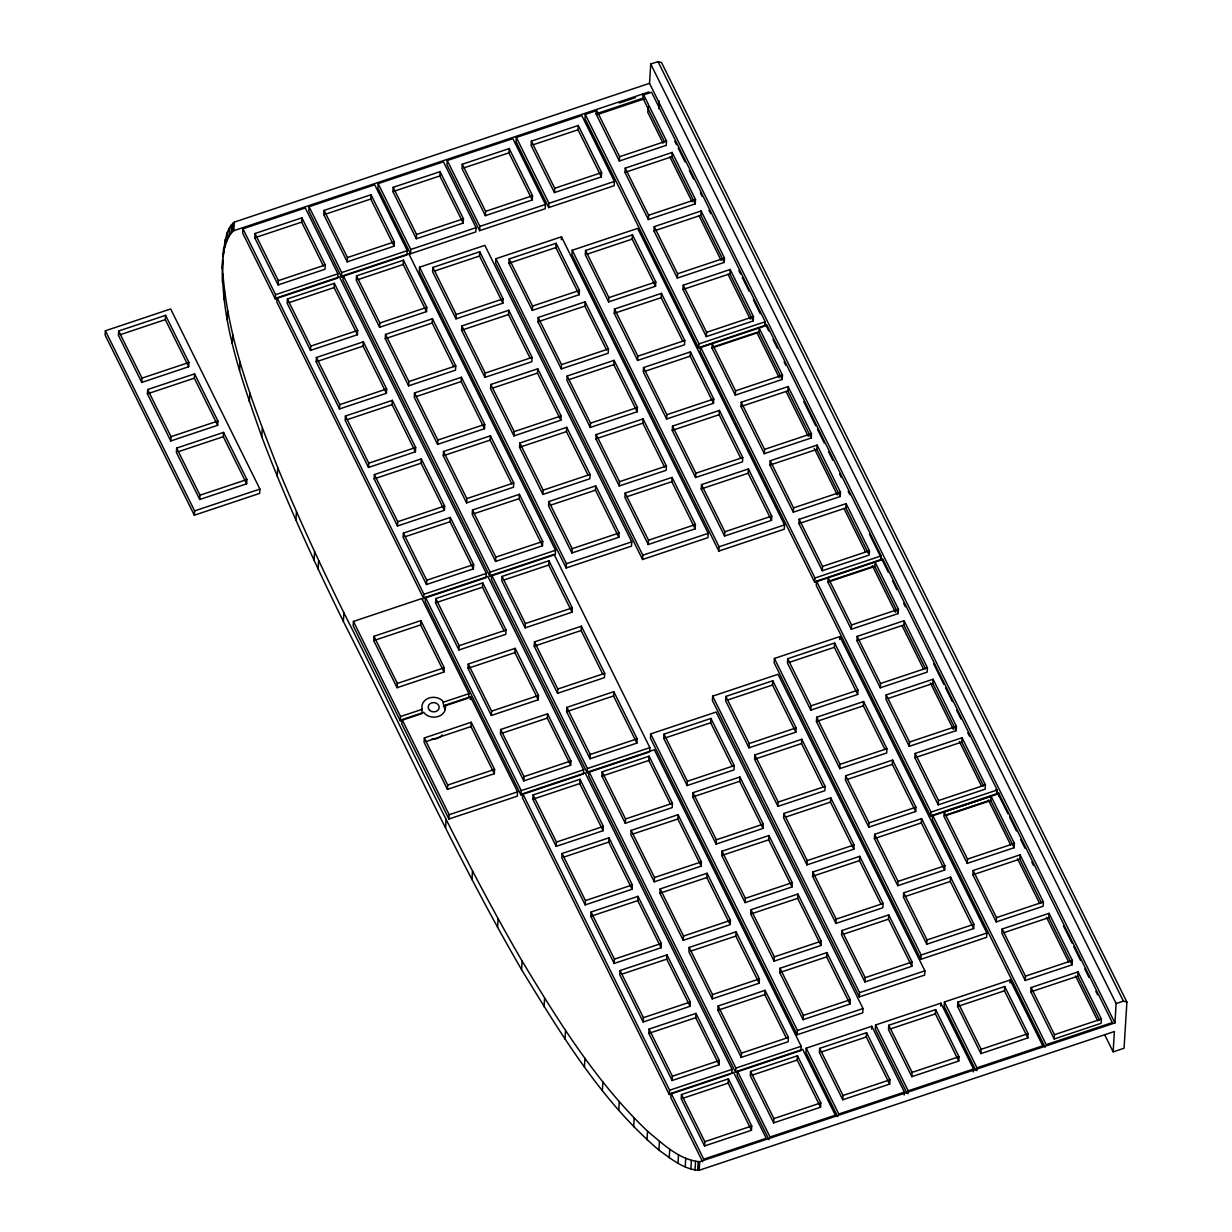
<?xml version="1.0" encoding="UTF-8"?>
<svg xmlns="http://www.w3.org/2000/svg" width="1232" height="1232" viewBox="0 0 1232 1232"><rect width="100%" height="100%" fill="white"/><g stroke="black" fill="none" stroke-linecap="round" stroke-linejoin="round"><path stroke-width="1.5" d="M976.807 1070.7L976.976 1067.821L944.405 1001.986L1010.117 980.025L1042.749 1045.829L976.976 1067.821M105.367 330.777L105.105 335.073L194.333 515.207L259.659 493.37L259.921 489.073L170.663 308.955L105.367 330.777L194.594 510.91L194.333 515.207M118.672 331.008L118.411 335.304L141.757 382.428L188.665 366.751L188.927 362.47L165.581 315.33L118.672 331.008L142.019 378.147L141.757 382.428M147.409 393.84L147.671 389.543L194.579 373.866L217.925 421.005L217.664 425.286L170.755 440.964L147.409 393.84L194.317 378.162L194.579 373.866M188.665 366.751L165.319 319.627L165.581 315.33M170.755 440.964L171.017 436.682L147.671 389.543M176.653 448.078L176.392 452.36L199.738 499.499L246.646 483.822L246.908 479.525L223.562 432.401L176.653 448.078L200 495.202L199.738 499.499M222.376 282.498L222.699 259.767C220.081 320.967 241.903 379.903 261.785 436.806C285.562 499.792 313.698 561.007 343.343 621.405C402.402 737.645 455.963 856.841 521.583 969.63C560.899 1034.018 600.954 1100.469 658.889 1150.072C670.901 1158.634 683.745 1169.615 699.175 1170.277L1114.39 1031.507L1113.143 1051.882L1124.061 1048.232L1126.895 1002.109L661.522 62.524L658.011 61.6L650.742 64.033L649.526 83.329L1114.914 1022.93L699.699 1161.699C679.032 1159.943 662.816 1143.743 647.539 1131.238C596.319 1082.22 558.481 1021.359 522.106 961.052C456.487 848.263 402.926 729.051 343.882 612.812C320.428 565.088 298.021 516.855 277.754 467.683C253.376 405.236 228.382 341.326 222.915 273.904M225.194 239.378L223.038 256.934C225.533 245.183 224.101 230.584 234.326 222.114L649.526 83.329M224.671 247.971L226.75 241.226L227.289 232.632M223.947 299.561L224.47 290.968M226.75 241.226L228.983 236.452L229.506 227.858M228.983 236.452L231.046 233.325L231.57 224.748M227.15 319.766L227.674 311.188M231.046 233.325L232.663 231.554L233.187 222.961M232.663 231.554L233.803 230.692L234.326 222.114M246.646 483.822L223.3 436.682L223.562 432.401M232.263 343.374L232.786 334.781M242.95 228.813L242.689 233.11L275.306 298.96L337.645 278.109L337.907 273.827L305.29 207.977L242.95 228.813L275.568 294.664L275.306 298.96M239.562 370.601L240.086 362.008M254.747 237.791L255.009 233.51L301.917 217.833L325.263 264.957L325.002 269.254L278.093 284.931L254.747 237.791L301.655 222.114L301.917 217.833M249.311 401.663L249.834 393.07M261.785 436.806L262.308 428.228M278.093 284.931L278.355 280.634L255.009 233.51M287.441 298.976L287.179 303.257L310.526 350.396L357.434 334.719L357.696 330.422L334.349 283.298L287.441 298.976L310.787 346.1L310.526 350.396M277.231 476.276L277.754 467.683M309.078 206.714L308.816 211.011L341.433 276.846L407.007 254.932L407.268 250.65L374.682 184.785L309.078 206.714L341.695 272.565L341.433 276.846M295.926 520.304L296.45 511.711M323.847 214.707L324.108 210.41L371.017 194.733L394.363 241.872L394.101 246.169L347.193 261.846L323.847 214.707L370.755 199.03L371.017 194.733M316.162 361.792L316.424 357.496L363.332 341.818L386.679 388.958L386.417 393.254L339.508 408.932L316.162 361.792L363.07 346.115L363.332 341.818M314.098 560.252L314.622 551.659M357.434 334.719L334.088 287.58L334.349 283.298M318.133 569.107L318.657 560.514M343.235 275.645L342.973 279.926L489.874 576.422L555.262 554.554L555.524 550.273L408.793 253.73L343.235 275.645L490.136 572.125L489.874 576.422M347.193 261.846L347.455 257.55L324.108 210.41M339.508 408.932L339.77 404.635L316.424 357.496M345.422 416.031L345.16 420.328L368.507 467.452L415.415 451.774L415.677 447.493L392.33 400.354L345.422 416.031L368.768 463.17L368.507 467.452M356.525 275.876L356.264 280.172L379.61 327.296L426.518 311.619L426.78 307.338L403.434 260.198L356.525 275.876L379.872 323.015L379.61 327.296M343.343 621.405L343.882 612.812M378.162 183.63L377.901 187.911L410.518 253.761L475.814 231.924L476.076 227.643L443.458 161.808L378.162 183.63L410.78 249.48L410.518 253.761M468.684 697.959L468.945 693.662L421.837 598.552L353.43 621.421L353.168 625.702L400.277 720.812L421.945 713.574L422.083 709.001A11.843 9.933 3.5 0 1 428.428 698.251A11.843 9.933 3.5 0 1 442.565 700.839L444.906 709.493L445.168 705.197L470.47 696.742L517.579 791.853L517.317 796.149L448.91 819.018L401.801 723.892L402.063 719.611L423.793 712.342L424.809 713.651A11.843 9.933 3.5 0 0 438.946 716.239A11.843 9.933 3.5 0 0 445.291 705.489L445.168 705.197M374.143 478.863L374.405 474.566L421.313 458.889L444.66 506.029L444.398 510.31L397.489 525.987L374.143 478.863L421.051 463.186L421.313 458.889M392.931 191.622L393.193 187.326L440.101 171.648L463.448 218.788L463.186 223.069L416.277 238.746L392.931 191.622L439.839 175.945L440.101 171.648M385.262 338.708L385.524 334.411L432.432 318.734L455.778 365.873L455.517 370.154L408.608 385.832L385.262 338.708L432.17 323.03L432.432 318.734M373.727 640.578L373.989 636.282L420.897 620.605L444.244 667.744L443.982 672.025L397.074 687.702L373.727 640.578L420.636 624.901L420.897 620.605M415.415 451.774L392.069 404.65L392.33 400.354M426.518 311.619L403.172 264.495L403.434 260.198M397.489 525.987L397.751 521.706L374.405 474.566M416.277 238.746L416.539 234.465L393.193 187.326M408.608 385.832L408.87 381.55L385.524 334.411M419.558 267.19L419.296 271.471L566.15 567.983L631.508 546.13L631.77 541.849L484.854 245.353L419.558 267.19L566.412 563.686L566.15 567.983M403.403 533.102L403.141 537.383L426.488 584.522L473.396 568.845L473.658 564.549L450.311 517.425L403.403 533.102L426.749 580.226L426.488 584.522M414.506 392.946L414.245 397.228L437.591 444.367L484.499 428.69L484.761 424.393L461.415 377.269L414.506 392.946L437.853 440.07L437.591 444.367M397.074 687.702L397.335 683.421L373.989 636.282M400.277 720.812L400.539 716.531L353.43 621.421M432.863 267.421L432.601 271.702L455.948 318.842L502.856 303.164L503.118 298.868L479.772 251.744L432.863 267.421L456.21 314.545L455.948 318.842M447.262 160.53L447 164.826L479.618 230.677L545.191 208.747L545.453 204.466L512.866 138.615L447.262 160.53L479.879 226.38L479.618 230.677M423.685 598.536L423.947 594.255L277.092 297.744L339.431 276.907L486.347 573.404L486.086 577.685L423.685 598.536L276.83 302.04L277.092 297.744M583.383 774.066L583.645 769.784L487.872 576.484L425.471 597.335L425.209 601.632L520.967 794.933L581.596 774.666M424.332 737.937L424.07 742.234L447.416 789.373L494.325 773.696L494.586 769.399L471.24 722.26L424.332 737.937L447.678 785.077L447.416 789.373M443.243 455.763L443.505 451.482L490.413 435.805L513.759 482.929L513.498 487.225L466.589 502.902L443.243 455.763L490.151 440.086L490.413 435.805M435.558 602.848L435.82 598.567L482.728 582.89L506.075 630.014L505.813 634.311L458.905 649.988L435.558 602.848L482.467 587.171L482.728 582.89M462.277 164.241L462.015 168.522L485.362 215.662L532.27 199.984L532.532 195.688L509.186 148.564L462.277 164.241L485.624 211.365L485.362 215.662M473.396 568.845L450.05 521.706L450.311 517.425M461.584 330.238L461.846 325.941L508.754 310.264L532.101 357.403L531.839 361.7L484.931 377.377L461.584 330.238L508.493 314.56L508.754 310.264M484.499 428.69L461.153 381.55L461.415 377.269M502.856 303.164L479.51 256.025L479.772 251.744M445.584 827.812L446.107 819.218M466.589 502.902L466.851 498.606L443.505 451.482M458.905 649.988L459.166 645.691L435.82 598.567M448.91 819.018L449.172 814.722L402.063 719.611M472.487 510.002L472.226 514.298L495.572 561.422L542.48 545.761L542.742 541.464L519.396 494.325L472.487 510.002L495.834 557.141L495.572 561.422M484.931 377.377L485.192 373.08L461.846 325.941M467.991 668.314L468.252 664.017L515.161 648.34L538.507 695.479L538.245 699.776L491.337 715.453L467.991 668.314L514.899 652.637L515.161 648.34M495.895 258.72L495.634 263.001L642.55 559.497L707.938 537.645L708.2 533.348L561.469 236.806L495.895 258.72L642.811 555.216L642.55 559.497M470.301 699.607L470.47 696.742M490.844 384.476L490.582 388.773L513.929 435.897L560.837 420.22L561.099 415.939L537.753 368.799L490.844 384.476L514.191 431.616L513.929 435.897M494.325 773.696L470.978 726.557L471.24 722.26M532.27 199.984L508.924 152.845L509.186 148.564M516.347 137.445L516.085 141.742L548.702 207.577L614.152 185.709L614.414 181.412L581.797 115.577L516.347 137.445L548.964 203.295L548.702 207.577M508.939 263.248L509.201 258.951L556.109 243.274L579.456 290.413L579.194 294.71L532.286 310.387L508.939 263.248L555.848 247.57L556.109 243.274M471.979 879.71L472.503 871.132M649.603 751.936L649.865 747.639L554.092 554.354L491.707 575.205L491.429 579.487L587.187 772.803L647.832 752.536M491.337 715.453L491.599 711.157L468.252 664.017M502.055 576.422L501.778 580.719L525.125 627.858L572.033 612.181L572.295 607.884L548.948 560.745L502.055 576.422L525.386 623.561L525.125 627.858M531.377 141.141L531.115 145.438L554.446 192.577L601.355 176.9L601.616 172.603L578.285 125.464L531.377 141.141L554.723 188.28L554.446 192.577M500.669 729.483L500.408 733.779L523.754 780.903L570.662 765.226L570.924 760.945L547.578 713.805L500.669 729.483L524.016 776.622L523.754 780.903M519.565 447.293L519.827 443.012L566.735 427.335L590.082 474.459L589.82 478.755L542.912 494.432L519.565 447.293L566.474 431.616L566.735 427.335M542.48 545.761L519.134 498.621L519.396 494.325M532.286 310.387L532.547 306.09L509.201 258.951M497.559 927.403L498.082 918.81M537.922 321.783L538.184 317.486L585.092 301.809L608.439 348.949L608.177 353.23L561.268 368.907L537.922 321.783L584.83 306.106L585.092 301.809M560.837 420.22L537.491 373.096L537.753 368.799M520.967 794.933L521.228 790.636L425.471 597.335M731.823 1073.626L732.085 1069.345L585.169 772.864L522.753 793.716L522.491 798.013L669.284 1094.54L730.037 1074.227M542.912 494.432L543.173 490.136L519.827 443.012M534.211 646.184L534.472 641.887L581.381 626.21L604.727 673.35L604.465 677.631L557.557 693.308L534.211 646.184L581.119 630.507L581.381 626.21M561.284 239.67L561.469 236.806M548.825 501.547L548.563 505.828L571.91 552.968L618.818 537.291L619.08 532.994L595.734 485.87L548.825 501.547L572.172 548.671L571.91 552.968M521.583 969.63L522.106 961.052M532.84 799.245L533.102 794.948L580.01 779.271L603.357 826.41L603.079 830.691L556.186 846.369L532.84 799.245L579.748 783.567L580.01 779.271M572.033 612.181L548.687 565.041L548.948 560.745M561.268 368.907L561.53 364.626L538.184 317.486M601.355 176.9L578.024 129.76L578.285 125.464M572.218 250.265L571.956 254.562L718.826 551.058L784.276 529.19L784.538 524.894L637.668 228.382L572.218 250.265L719.088 546.777L718.826 551.058M567.182 376.022L566.92 380.303L590.267 427.442L637.175 411.765L637.437 407.484L614.09 360.345L567.182 376.022L590.528 423.161L590.267 427.442M570.662 765.226L547.316 718.102L547.578 713.805M596.011 110.818L585.262 114.407L585 118.703L698.713 348.194L764.98 326.049L765.241 321.752L651.574 92.246L642.611 95.249M557.557 693.308L557.819 689.027L534.472 641.887M585.539 250.496L585.277 254.793L608.623 301.917L655.532 286.24L655.794 281.959L632.447 234.819L585.539 250.496L608.885 297.636L608.623 301.917M619.342 161.007L595.995 113.868L596.257 109.586L619.604 156.71L619.342 161.007L666.25 145.33L666.512 141.033L643.166 93.909L642.904 98.19L664.587 141.957M544.067 1006.76L544.59 998.166M556.186 846.369L556.448 842.087L533.102 794.948M566.628 711.649L566.889 707.353L613.798 691.676L637.144 738.815L636.882 743.096L589.974 758.773L566.628 711.649L613.536 695.972L613.798 691.676M562.085 853.483L561.823 857.765L585.169 904.904L632.078 889.227L632.339 884.93L608.993 837.806L562.085 853.483L585.431 900.607L585.169 904.904M595.903 438.838L596.165 434.557L643.073 418.88L666.42 466.004L666.158 470.301L619.249 485.978L595.903 438.838L642.811 423.161L643.073 418.88M618.818 537.291L595.472 490.151L595.734 485.87M565.011 1039.069L565.55 1030.476M614.26 313.328L614.522 309.032L661.43 293.355L684.776 340.494L684.515 344.775L637.606 360.452L614.26 313.328L661.168 297.651L661.43 293.355M587.187 772.803L587.448 768.506L491.707 575.205M624.994 172.403L625.255 168.122L672.164 152.445L695.51 199.569L695.248 203.865L648.34 219.542L624.994 172.403L671.902 156.726L672.164 152.445M588.973 771.602L588.711 775.883L735.612 1072.379L800.923 1050.542L801.185 1046.261L654.331 749.749L588.973 771.602L735.889 1068.082L735.612 1072.379M637.175 411.765L613.829 364.641L614.09 360.345M589.974 758.773L590.236 754.492L566.889 707.353M655.532 286.24L632.185 239.116L632.447 234.819M590.821 916.3L591.083 912.019L637.991 896.342L661.338 943.466L661.076 947.762L614.167 963.439L590.821 916.3L637.729 900.623L637.991 896.342M619.249 485.978L619.511 481.681L596.165 434.557M601.924 776.145L602.186 771.863L649.095 756.186L672.441 803.31L672.179 807.607L625.271 823.284L601.924 776.145L648.833 760.467L649.095 756.186M584.445 1066.897L584.969 1058.319M648.109 106.737L647.77 112.281L663.047 143.158M625.163 493.077L624.901 497.374L648.248 544.513L695.156 528.836L695.418 524.539L672.071 477.4L625.163 493.077L648.509 540.217L648.248 544.513M637.606 360.452L637.868 356.171L614.522 309.032M632.078 889.227L608.731 842.087L608.993 837.806M648.34 219.542L648.602 215.246L625.255 168.122M643.52 367.567L643.258 371.848L666.604 418.988L713.513 403.311L713.775 399.014L690.428 351.89L643.52 367.567L666.866 414.691L666.604 418.988M653.976 230.938L654.238 226.642L701.147 210.965L724.493 258.104L724.231 262.401L677.323 278.078L653.976 230.938L700.885 215.261L701.147 210.965M602.356 1090.582L602.879 1081.989M614.167 963.439L614.429 959.143L591.083 912.019M625.271 823.284L625.533 818.987L602.186 771.863M620.066 970.539L619.804 974.835L643.15 1021.975L690.059 1006.298L690.32 1002.001L666.974 954.862L620.066 970.539L643.412 1017.678L643.15 1021.975M631.169 830.383L630.907 834.68L654.254 881.819L701.162 866.142L701.424 861.846L678.077 814.706L631.169 830.383L654.515 877.523L654.254 881.819M618.741 1110.402L619.28 1101.824M677.323 278.078L677.585 273.781L654.238 226.642M650.712 733.902L650.45 738.184L797.181 1034.741L862.754 1012.827L863.016 1008.531L716.1 712.05L650.712 733.902L797.443 1030.445L797.181 1034.741M672.241 430.384L672.503 426.103L719.411 410.425L742.757 457.549L742.496 461.846L695.587 477.523L672.241 430.384L719.149 414.707L719.411 410.425M682.975 289.474L683.236 285.177L730.145 269.5L753.491 316.639L753.229 320.921L706.321 336.598L682.975 289.474L729.883 273.797L730.145 269.5M695.156 528.836L671.81 481.697L672.071 477.4M633.633 1126.726L634.172 1118.132M663.771 738.43L664.033 734.133L710.941 718.456L734.287 765.596L734.01 769.877L687.117 785.554L663.771 738.43L710.679 722.753L710.941 718.456M648.802 1033.371L649.064 1029.074L695.972 1013.397L719.319 1060.536L719.057 1064.818L672.148 1080.495L648.802 1033.371L695.71 1017.694L695.972 1013.397M713.513 403.311L690.166 356.171L690.428 351.89M659.905 893.215L660.167 888.919L707.076 873.242L730.422 920.381L730.16 924.662L683.252 940.339L659.905 893.215L706.814 877.538L707.076 873.242M647.016 1139.831L647.539 1131.238M698.713 348.194L698.975 343.897L585.262 114.407M700.5 346.977L700.238 351.274L814.722 582.305L880.942 560.16L881.203 555.878L766.766 324.832L700.5 346.977L814.983 578.008L814.722 582.305M695.587 477.523L695.849 473.227L672.503 426.103M690.059 1006.298L666.712 959.158L666.974 954.862M706.321 336.598L706.583 332.317L683.236 285.177M701.162 866.142L677.816 819.003L678.077 814.706M658.889 1150.072L659.413 1141.479M701.239 488.919L701.501 484.623L748.409 468.945L771.756 516.085L771.494 520.366L724.585 536.043L701.239 488.919L748.147 473.242L748.409 468.945M735.304 395.133L711.957 347.994L712.219 343.713L735.566 390.837L735.304 395.133L782.212 379.456L782.474 375.159L759.128 328.035L758.866 332.317L782.212 379.456M687.117 785.554L687.379 781.273L664.033 734.133M672.148 1080.495L672.41 1076.214L649.064 1029.074M669.222 1157.757L669.746 1149.163M683.252 940.339L683.514 936.058L660.167 888.919M692.754 796.95L693.015 792.669L739.924 776.992L763.27 824.131L763.008 828.412L716.1 844.089L692.754 796.95L739.662 781.273L739.924 776.992M689.15 947.454L688.888 951.751L712.235 998.875L759.143 983.198L759.405 978.916L736.058 931.777L689.15 947.454L712.496 994.594L712.235 998.875M681.481 1094.54L681.219 1098.821L704.565 1145.96L751.474 1130.283L751.736 1126.002L728.389 1078.862L681.481 1094.54L704.827 1141.679L704.565 1145.96M678 1163.239L678.524 1154.646M712.666 696.157L712.404 700.438L859.305 996.919L924.616 975.097L924.878 970.816L778.008 674.304L712.666 696.157L859.566 992.638L859.305 996.919M685.223 1166.858L685.747 1158.28M724.585 536.043L724.847 531.762L701.501 484.623M690.875 1169.014L691.414 1160.421M740.956 406.529L741.217 402.248L788.126 386.571L811.472 433.695L811.21 437.991L764.302 453.669L740.956 406.529L787.864 390.852L788.126 386.571M695.002 1170.061L695.541 1161.468M716.1 844.089L716.362 839.793L693.015 792.669M725.864 696.419L725.602 700.7L748.948 747.839L795.857 732.162L796.118 727.866L772.772 680.742L725.864 696.419L749.21 743.543L748.948 747.839M697.682 1170.4L698.205 1161.807M721.752 855.485L722.014 851.204L768.922 835.527L792.268 882.651L791.991 886.948L745.098 902.625L721.752 855.485L768.66 839.808L768.922 835.527M717.886 1010.271L718.148 1005.99L765.057 990.312L788.403 1037.436L788.141 1041.733L741.233 1057.41L717.886 1010.271L764.795 994.594L765.057 990.312M764.302 453.669L764.564 449.372L741.217 402.248M759.143 983.198L735.797 936.074L736.058 931.777M751.474 1130.283L728.127 1083.144L728.389 1078.862M769.938 465.065L770.216 460.768L817.109 445.091L840.455 492.23L840.193 496.527L793.285 512.204L769.938 465.065L816.847 449.387L817.109 445.091M745.098 902.625L745.36 898.328L722.014 851.204M754.6 759.235L754.862 754.939L801.77 739.262L825.117 786.401L824.855 790.698L777.946 806.359L754.6 759.235L801.508 743.558L801.77 739.262M737.414 1071.162L770.031 1137.013L835.327 1115.191L802.71 1049.341L737.414 1071.162L737.152 1075.459L768.937 1139.615M741.233 1057.41L741.495 1053.114L718.148 1005.99M750.735 914.021L750.996 909.724L797.905 894.047L821.251 941.186L820.989 945.483L774.081 961.16L750.735 914.021L797.643 898.344L797.905 894.047M795.857 732.162L772.51 685.023L772.772 680.742M774.404 658.458L774.143 662.739L920.874 959.297L986.586 937.336L986.847 933.04L839.854 636.574L774.404 658.458L921.136 955L920.874 959.297M750.565 1071.455L750.303 1075.736L773.65 1122.876L820.558 1107.198L820.82 1102.902L797.474 1055.778L750.565 1071.455L773.912 1118.579L773.65 1122.876M793.285 512.204L793.547 507.907L770.216 460.768M777.946 806.359L778.208 802.078L754.862 754.939M787.71 658.689L787.448 662.985L810.795 710.109L857.703 694.432L857.965 690.151L834.618 643.012L787.71 658.689L811.056 705.828L810.795 710.109M798.937 523.6L799.198 519.303L846.107 503.626L869.453 550.766L869.191 555.047L822.283 570.724L798.937 523.6L845.845 507.923L846.107 503.626M774.081 961.16L774.343 956.864L750.996 909.724M783.845 813.474L783.583 817.771L806.929 864.895L853.838 849.218L854.099 844.936L830.753 797.797L783.845 813.474L807.191 860.614L806.929 864.895M779.733 972.556L779.995 968.26L826.903 952.582L850.249 999.722L849.988 1004.003L803.079 1019.68L779.733 972.556L826.641 956.879L826.903 952.582M816.508 581.104L816.246 585.4L930.776 816.4L996.904 794.301L997.165 790.005L882.728 558.958L816.508 581.104L931.038 812.119L930.776 816.4M822.283 570.724L822.545 566.443L799.198 519.303M816.431 721.505L816.693 717.224L863.601 701.547L886.948 748.671L886.686 752.968L839.777 768.645L816.431 721.505L863.339 705.828L863.601 701.547M820.558 1107.198L797.212 1060.059L797.474 1055.778M851.266 629.259L827.919 582.12L828.197 577.839L851.528 624.978L851.266 629.259L898.174 613.582L898.436 609.301L875.09 562.162L874.828 566.443L898.174 613.582M803.079 1019.68L803.341 1015.399L779.995 968.26M812.581 876.291L812.843 872.01L859.751 856.332L883.098 903.456L882.836 907.753L835.927 923.43L812.581 876.291L859.489 860.614L859.751 856.332M904.242 1094.955L904.411 1092.091L871.794 1026.256L806.221 1048.17L805.959 1052.467L837.714 1116.623M857.703 694.432L834.357 647.308L834.618 643.012M839.67 639.439L839.854 636.574M853.838 849.218L830.491 802.094L830.753 797.797M819.665 1048.355L819.403 1052.652L842.75 1099.776L889.658 1084.098L889.92 1079.817L866.573 1032.678L819.665 1048.355L843.011 1095.494L842.75 1099.776M839.777 768.645L840.039 764.348L816.693 717.224M835.927 923.43L836.189 919.134L812.843 872.01M845.691 775.76L845.429 780.041L868.776 827.18L915.684 811.503L915.946 807.206L892.599 760.082L845.691 775.76L869.037 822.884L868.776 827.18M856.918 640.655L857.179 636.374L904.088 620.697L927.434 667.821L927.172 672.118L880.264 687.795L856.918 640.655L903.826 624.978L904.088 620.697M841.826 930.545L841.564 934.826L864.91 981.966L911.819 966.288L912.08 961.992L888.734 914.868L841.826 930.545L865.172 977.669L864.91 981.966M880.264 687.795L880.526 683.498L857.179 636.374M874.412 838.576L874.674 834.28L921.582 818.602L944.929 865.742L944.667 870.023L897.758 885.7L874.412 838.576L921.32 822.899L921.582 818.602M886.178 694.894L885.916 699.191L909.247 746.33L956.155 730.653L956.417 726.356L933.086 679.217L886.178 694.894L909.509 742.034L909.247 746.33M889.658 1084.098L866.312 1036.974L866.573 1032.678M871.609 1029.105L871.794 1026.256M973.326 1071.871L973.511 1069.006L940.894 1003.156L875.582 1024.978L875.321 1029.274L907.122 1093.431M915.684 811.503L892.338 764.364L892.599 760.082M911.819 966.288L888.472 919.149L888.734 914.868M888.749 1025.27L888.488 1029.552L911.834 1076.691L958.742 1061.014L959.004 1056.717L935.658 1009.593L888.749 1025.27L912.096 1072.394L911.834 1076.691M897.758 885.7L898.02 881.419L874.674 834.28M903.672 892.815L903.41 897.112L926.757 944.236L973.665 928.558L973.927 924.277L950.58 877.138L903.672 892.815L927.018 939.954L926.757 944.236M914.899 757.726L915.16 753.43L962.069 737.752L985.415 784.892L985.153 789.173L938.245 804.85L914.899 757.726L961.807 742.049L962.069 737.752M956.155 730.653L932.809 683.514L933.086 679.217M908.046 1093.693L908.215 1090.828L875.582 1024.978M932.562 815.199L1046.214 1044.674L1112.357 1022.575L998.69 793.085L932.562 815.199L932.301 819.48L1045.106 1047.246M938.245 804.85L938.507 800.569L915.16 753.43M944.159 811.965L943.897 816.246L967.228 863.386L1014.136 847.708L1014.398 843.427L991.067 796.288L944.159 811.965L967.49 859.104L967.228 863.386M958.742 1061.014L935.396 1013.874L935.658 1009.593M940.709 1006.02L940.894 1003.156M973.665 928.558L950.319 881.434L950.58 877.138M944.405 1001.986L944.143 1006.267L975.883 1070.439M957.572 1006.467L957.834 1002.17L1004.742 986.493L1028.089 1033.633L1027.827 1037.929L980.918 1053.606L957.572 1006.467L1004.48 990.79L1004.742 986.493M972.88 874.782L973.141 870.5L1020.05 854.823L1043.396 901.947L1043.134 906.244L996.226 921.921L972.88 874.782L1019.788 859.104L1020.05 854.823M1014.136 847.708L990.79 800.569L991.067 796.288M980.918 1053.606L981.18 1049.31L957.834 1002.17M998.521 795.949L998.69 793.085M996.226 921.921L996.488 917.624L973.141 870.5M1002.14 929.02L1001.878 933.317L1025.209 980.456L1072.117 964.779L1072.379 960.483L1049.048 913.343L1002.14 929.02L1025.471 976.16L1025.209 980.456M1009.947 982.874L1010.117 980.025M1030.861 991.852L1031.122 987.556L1078.031 971.879L1101.377 1019.018L1101.115 1023.299L1054.207 1038.976L1030.861 991.852L1077.769 976.175L1078.031 971.879M1072.117 964.779L1048.786 917.64L1049.048 913.343M1054.207 1038.976L1054.469 1034.695L1031.122 987.556M1114.945 1022.853L1116.115 1003.556L650.742 64.033M658.673 108.647L659.151 100.962M699.175 1170.277L699.699 1161.699M222.176 268.36L223.562 248.34M669.284 1094.54L669.607 1090.228L522.753 793.716M671.132 1093.323L703.749 1159.158L766.242 1138.276L733.61 1072.425L671.132 1093.323L670.809 1097.62L702.64 1161.761M233.803 230.692L649.002 91.923M619.311 103.026L635.435 97.636M595.995 113.868L642.904 98.19M597.551 114.514L644.136 98.945M463.817 167.922L508.924 152.845M532.917 144.837L578.024 129.76M619.604 156.71L666.512 141.033M278.355 280.634L325.263 264.957M347.455 257.55L394.363 241.872M416.539 234.465L463.448 218.788M485.624 211.365L532.532 195.688M554.723 188.28L601.616 172.603M120.212 334.704L165.319 319.627M275.568 294.664L337.907 273.827M341.695 272.565L407.268 250.65M410.78 249.48L476.076 227.643M479.879 226.38L545.453 204.466M548.964 203.295L614.414 181.412M288.981 302.656L334.088 287.58M358.065 279.572L403.172 264.495M434.403 271.102L479.51 256.025M142.019 378.147L188.927 362.47M648.602 215.246L695.51 199.569M310.787 346.1L357.696 330.422M379.872 323.015L426.78 307.338M587.079 254.192L632.185 239.116M456.21 314.545L503.118 298.868M532.547 306.09L579.456 290.413M171.017 436.682L217.925 421.005M677.585 273.781L724.493 258.104M608.885 297.636L655.794 281.959M178.193 451.759L223.3 436.682M339.77 404.635L386.679 388.958M408.87 381.55L455.778 365.873M485.192 373.08L532.101 357.403M346.962 419.727L392.069 404.65M416.046 396.627L461.153 381.55M561.53 364.626L608.439 348.949M492.384 388.172L537.491 373.096M200 495.202L246.908 479.525M706.583 332.317L753.491 316.639M637.868 356.171L684.776 340.494M568.722 379.702L613.829 364.641M194.594 510.91L259.921 489.073M698.975 343.897L765.241 321.752M714.575 346.485L757.557 332.116M711.957 347.994L758.866 332.317M368.768 463.17L415.677 447.493M437.853 440.07L484.761 424.393M645.06 371.248L690.166 356.171M514.191 431.616L561.099 415.939M590.528 423.161L637.437 407.484M735.566 390.837L782.474 375.159M666.866 414.691L713.775 399.014M397.751 521.706L444.66 506.029M466.851 498.606L513.759 482.929M543.173 490.136L590.082 474.459M404.943 536.782L450.05 521.706M474.027 513.698L519.134 498.621M619.511 481.681L666.42 466.004M550.365 505.228L595.472 490.151M764.564 449.372L811.472 433.695M695.849 473.227L742.757 457.549M626.703 496.773L671.81 481.697M426.749 580.226L473.658 564.549M495.834 557.141L542.742 541.464M423.947 594.255L486.347 573.404M490.136 572.125L555.524 550.273M572.172 548.671L619.08 532.994M503.595 580.118L548.687 565.041M566.412 563.686L631.77 541.849M648.509 540.217L695.418 524.539M642.811 555.216L708.2 533.348M793.547 507.907L840.455 492.23M724.847 531.762L771.756 516.085M719.088 546.777L784.538 524.894M459.166 645.691L506.075 630.014M525.386 623.561L572.295 607.884M397.335 683.421L444.244 667.744M822.545 566.443L869.453 550.766M400.539 716.531L422.206 709.293M443.597 702.132L468.945 693.662M814.983 578.008L881.203 555.878M443.32 706.429L466.882 698.559M830.568 580.611L873.519 566.243M827.919 582.12L874.828 566.443M491.599 711.157L538.507 695.479M557.819 689.027L604.727 673.35M425.872 741.633L470.978 726.557M502.209 733.179L547.316 718.102M851.528 624.978L898.436 609.301M789.25 662.369L834.357 647.308M447.678 785.077L494.586 769.399M727.404 700.099L772.51 685.023M524.016 776.622L570.924 760.945M590.236 754.492L637.144 738.815M449.172 814.722L517.579 791.853M521.228 790.636L583.645 769.784M587.448 768.506L649.865 747.639M811.056 705.828L857.965 690.151M880.526 683.498L927.434 667.821M749.21 743.543L796.118 727.866M887.718 698.59L932.809 683.514M687.379 781.273L734.287 765.596M556.448 842.087L603.357 826.41M625.533 818.987L672.441 803.31M840.039 764.348L886.948 748.671M563.625 857.164L608.731 842.087M632.724 834.079L677.816 819.003M909.509 742.034L956.417 726.356M778.208 802.078L825.117 786.401M847.231 779.44L892.338 764.364M716.362 839.793L763.27 824.131M785.385 817.155L830.491 802.094M585.431 900.607L632.339 884.93M654.515 877.523L701.424 861.846M869.037 822.884L915.946 807.206M938.507 800.569L985.415 784.892M931.038 812.119L997.165 790.005M807.191 860.614L854.099 844.936M944.805 815.307L989.496 800.369M945.699 815.646L990.79 800.569M745.36 898.328L792.268 882.651M614.429 959.143L661.338 943.466M683.514 936.058L730.422 920.381M898.02 881.419L944.929 865.742M621.606 974.235L666.712 959.158M690.705 951.135L735.797 936.074M967.49 859.104L1014.398 843.427M836.189 919.134L883.098 903.456M905.212 896.496L950.319 881.434M774.343 956.864L821.251 941.186M843.366 934.226L888.472 919.149M643.412 1017.678L690.32 1002.001M712.496 994.594L759.405 978.916M927.018 939.954L973.927 924.277M996.488 917.624L1043.396 901.947M921.136 955L986.847 933.04M865.172 977.669L912.08 961.992M1003.68 932.716L1048.786 917.64M859.566 992.638L924.878 970.816M803.341 1015.399L850.249 999.722M797.443 1030.445L863.016 1008.531M672.41 1076.214L719.319 1060.536M741.495 1053.114L788.403 1037.436M669.607 1090.228L732.085 1069.345M735.889 1068.082L801.185 1046.261M1025.471 976.16L1072.379 960.483M683.021 1098.22L728.127 1083.144M752.121 1075.136L797.212 1060.059M821.205 1052.051L866.312 1036.974M890.289 1028.951L935.396 1013.874M1116.115 1003.556L1123.399 1001.123L1126.895 1002.109M704.827 1141.679L751.736 1126.002M773.912 1118.579L820.82 1102.902M843.011 1095.494L889.92 1079.817M912.096 1072.394L959.004 1056.717M981.18 1049.31L1028.089 1033.633M1054.469 1034.695L1101.377 1019.018M904.411 1092.091L838.807 1114.021L806.221 1048.17M908.215 1090.828L973.511 1069.006M658.011 61.6L1123.399 1001.123M674.813 141.233L676.522 144.683M678.231 148.133L685.069 161.916M689.335 170.54L693.601 179.164M700.438 192.962L702.148 196.412M708.97 210.21L710.679 213.66M738.877 270.563L740.571 274.012M742.28 277.446L749.118 291.245M753.383 299.869L760.221 313.667M764.487 322.291L768.768 330.915M773.034 339.524L777.3 348.148M784.137 361.946L785.847 365.396M803.772 401.601L815.738 425.748M817.447 429.198L824.27 442.996M828.551 451.62L832.817 460.229M839.654 474.027L841.364 477.477M848.186 491.275L849.895 494.725M869.546 534.38L888.334 572.31M892.599 580.934L896.865 589.558M903.703 603.357L905.412 606.806M933.594 663.709L943.851 684.407M945.56 687.841L952.382 701.639M956.663 710.263L960.929 718.887M967.767 732.686L969.461 736.135M995.949 789.589L1007.899 813.721M1009.609 817.17L1016.446 830.969M1020.712 839.593L1024.978 848.217M1031.815 862.015L1033.525 865.449M1063.416 925.802L1071.963 943.05M1073.657 946.499L1080.495 960.298M1084.761 968.922L1089.042 977.546M1095.864 991.329L1097.573 994.778M671.902 156.726L695.248 203.865M700.885 215.261L724.231 262.401M729.883 273.797L753.229 320.921M787.864 390.852L811.21 437.991M816.847 449.387L840.193 496.527M845.845 507.923L868.36 553.368M903.826 624.978L925.509 668.745M961.807 742.049L983.49 785.816M1019.788 859.104L1041.471 902.871M1077.769 976.175L1099.452 1019.942M669.885 156.941L692.091 201.786M698.929 215.569L721.12 260.414M727.958 274.197L750.165 319.042M757.002 332.825L779.209 377.67M786.031 391.453L808.238 436.297M814.229 448.356L837.283 494.925M844.12 508.708L865.465 551.828M872.302 565.611L895.356 612.181M902.194 625.964L923.538 669.084M930.376 682.867L953.429 729.436M959.42 741.495L981.611 786.339M988.449 800.122L1010.656 844.967M1017.493 858.75L1039.7 903.595M1046.522 917.378L1068.729 962.223M1075.567 976.006L1097.774 1020.851M1104.611 1034.634L1113.143 1051.882M661.168 297.651L682.851 341.418M719.149 414.707L740.832 458.473M748.147 473.242L771.494 520.366M863.339 705.828L885.023 749.595M921.32 822.899L944.667 870.023M1004.48 990.79L1027.827 1037.929M555.848 247.57L579.194 294.71M584.83 306.106L606.514 349.873M642.811 423.161L664.495 466.928M801.508 743.558L823.176 787.325M859.489 860.614L881.157 904.38M439.839 175.945L463.186 223.069M508.493 314.56L530.176 358.327M566.474 431.616L588.157 475.383M710.679 722.753L732.347 766.52M739.662 781.273L763.008 828.412M768.66 839.808L791.991 886.948M797.643 898.344L820.989 945.483M826.641 956.879L849.988 1004.003M370.755 199.03L394.101 246.169M432.17 323.03L453.838 366.797M490.151 440.086L511.819 483.853M648.833 760.467L670.516 804.234M706.814 877.538L729.329 922.984M764.795 994.594L786.478 1038.36M581.119 630.507L602.802 674.274M613.536 695.972L636.882 743.096M301.655 222.114L323.338 265.881M363.07 346.115L386.417 393.254M421.051 463.186L444.398 510.31M482.467 587.171L504.15 630.938M514.899 652.637L538.245 699.776M579.748 783.567L603.079 830.691M637.729 900.623L661.076 947.762M695.71 1017.694L719.057 1064.818M420.636 624.901L443.982 672.025M194.317 378.162L217.664 425.286M442.196 735.011A11.843 9.933 3.5 0 1 431.585 739.231M429.783 710.448A5.529 4.635 3.5 0 0 439.023 708.554A5.529 4.635 3.5 0 0 432.263 702.733A5.529 4.635 3.5 0 0 429.783 710.448"/></g></svg>
